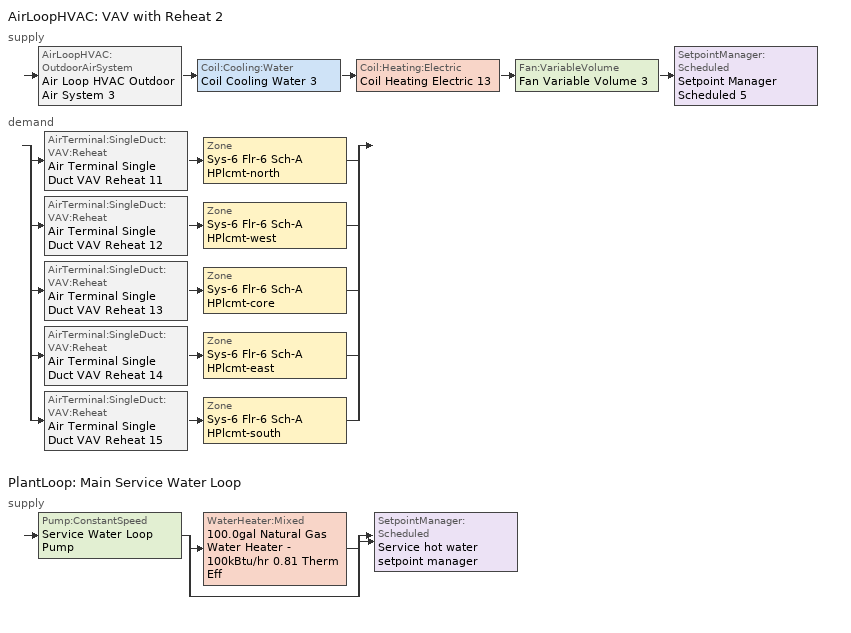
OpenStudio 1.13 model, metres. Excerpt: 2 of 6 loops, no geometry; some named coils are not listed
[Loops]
AirLoopHVAC 'VAV with Reheat 2'
 supply: AirLoopHVAC:OutdoorAirSystem 'Air Loop HVAC Outdoor Air System 3' > Coil:Cooling:Water 'Coil Cooling Water 3' > Coil:Heating:Electric 'Coil Heating Electric 13' > Fan:VariableVolume 'Fan Variable Volume 3' > SetpointManager:Scheduled 'Setpoint Manager Scheduled 5'
 demand: split
  | AirTerminal:SingleDuct:VAV:Reheat 'Air Terminal Single Duct VAV Reheat 11' > Zone 'Sys-6 Flr-6 Sch-A HPlcmt-north'
  | AirTerminal:SingleDuct:VAV:Reheat 'Air Terminal Single Duct VAV Reheat 12' > Zone 'Sys-6 Flr-6 Sch-A HPlcmt-west'
  | AirTerminal:SingleDuct:VAV:Reheat 'Air Terminal Single Duct VAV Reheat 13' > Zone 'Sys-6 Flr-6 Sch-A HPlcmt-core'
  | AirTerminal:SingleDuct:VAV:Reheat 'Air Terminal Single Duct VAV Reheat 14' > Zone 'Sys-6 Flr-6 Sch-A HPlcmt-east'
  | AirTerminal:SingleDuct:VAV:Reheat 'Air Terminal Single Duct VAV Reheat 15' > Zone 'Sys-6 Flr-6 Sch-A HPlcmt-south'
PlantLoop 'Main Service Water Loop'
 supply: Pump:ConstantSpeed 'Service Water Loop Pump' > split
  | WaterHeater:Mixed '100.0gal Natural Gas Water Heater - 100kBtu/hr 0.81 Therm Eff'
  | bypass
  join > SetpointManager:Scheduled 'Service hot water setpoint manager'
[Sizing:Zone] Zone Cooling Design Supply Air Temperature Input Method=SupplyAirTemperature; Zone Cooling Design Supply Air Temperature {C}=13; Zone Cooling Design Supply Air Temperature Difference {deltaC}=11.11; Zone Heating Design Supply Air Temperature Input Method=SupplyAirTemperature; Zone Heating Design Supply Air Temperature {C}=43; Zone Heating Design Supply Air Temperature Difference {deltaC}=11.11; Zone Cooling Design Supply Air Humidity Ratio {kg-H2O/kg-air}=0.0085; Zone Heating Design Supply Air Humidity Ratio {kg-H2O/kg-air}=0.008; Zone Heating Sizing Factor=1.3; Zone Cooling Sizing Factor=1.1; Cooling Design Air Flow Method=DesignDay; Heating Design Air Flow Method=DesignDay; Account for Dedicated Outdoor Air System=No; Dedicated Outdoor Air System Control Strategy=NeutralSupplyAir; Dedicated Outdoor Air Low Setpoint Temperature for Design {C}=autosize; Dedicated Outdoor Air High Setpoint Temperature for Design {C}=autosize
Sys-6 Flr-6 Sch-A HPlcmt-north; Sys-6 Flr-6 Sch-A HPlcmt-east; Sys-6 Flr-6 Sch-A HPlcmt-west; Sys-6 Flr-6 Sch-A HPlcmt-south; Sys-6 Flr-6 Sch-A HPlcmt-core
[Zone equipment]
Sys-6 Flr-6 Sch-A HPlcmt-north: Air Terminal Single Duct VAV Reheat 11, Zone HVAC Baseboard Convective Electric 11
Sys-6 Flr-6 Sch-A HPlcmt-east: Air Terminal Single Duct VAV Reheat 14, Zone HVAC Baseboard Convective Electric 14
Sys-6 Flr-6 Sch-A HPlcmt-west: Air Terminal Single Duct VAV Reheat 12, Zone HVAC Baseboard Convective Electric 12
Sys-6 Flr-6 Sch-A HPlcmt-south: Air Terminal Single Duct VAV Reheat 15, Zone HVAC Baseboard Convective Electric 15
Sys-6 Flr-6 Sch-A HPlcmt-core: Air Terminal Single Duct VAV Reheat 13, Zone HVAC Baseboard Convective Electric 13
[PlantLoop]
Main Service Water Loop: Maximum Loop Temperature {C}=60; Minimum Loop Temperature {C}=10; Plant Loop Volume {m3}=Autocalculate; Load Distribution Scheme=Optimal
[Sizing:Plant]
Main Service Water Loop: Loop Type=Heating; Design Loop Exit Temperature {C}=60; Loop Design Temperature Difference {deltaC}=5; Sizing Option=NonCoincident; Zone Timesteps in Averaging Window=1; Coincident Sizing Factor Mode=None
[Pump:ConstantSpeed]
Service Water Loop Pump: Rated Flow Rate {m3/s}=autosize; Rated Pump Head {Pa}=29891; Rated Power Consumption {W}=autosize; Motor Efficiency=1; Fraction of Motor Inefficiencies to Fluid Stream=0; Pump Control Type=Intermittent
[SetpointManager:Scheduled] Control Variable=Temperature
Name | Schedule
Setpoint Manager Scheduled 5 | Supply Air Temp 2
Service hot water setpoint manager | Service Water Loop Temp - 140F
[AirLoopHVAC]
VAV with Reheat 2: Availability Schedule=VAV with Reheat 2 Occ Sch; Availability Manager=Availability Manager Night Cycle 3; Design Supply Air Flow Rate {m3/s}=AutoSize
[Sizing:System]
VAV with Reheat 2: Type of Load to Size On=Sensible; Design Outdoor Air Flow Rate {m3/s}=1.19517; Minimum System Air Flow Ratio=0.3; Preheat Design Temperature {C}=7; Preheat Design Humidity Ratio {kg-H2O/kg-Air}=0.008; Precool Design Temperature {C}=13; Precool Design Humidity Ratio {kg-H2O/kg-Air}=0.008; Central Cooling Design Supply Air Temperature {C}=13; Central Heating Design Supply Air Temperature {C}=13.1; Sizing Option=NonCoincident; 100% Outdoor Air in Cooling=No; 100% Outdoor Air in Heating=No; Central Cooling Design Supply Air Humidity Ratio {kg-H2O/kg-Air}=0.0085; Central Heating Design Supply Air Humidity Ratio {kg-H2O/kg-Air}=0.008; Cooling Design Air Flow Method=DesignDay; Cooling Design Air Flow Rate {m3/s}=0; Heating Design Air Flow Method=DesignDay; Heating Design Air Flow Rate {m3/s}=0; System Outdoor Air Method=ZoneSum; Zone Maximum Outdoor Air Fraction=1; Cooling Supply Air Flow Rate Per Floor Area {m3/s-m2}=0.00996765; Cooling Fraction of Autosized Cooling Supply Air Flow Rate=1; Cooling Supply Air Flow Rate Per Unit Cooling Capacity {m3/s-W}=3.94755e-05; Heating Supply Air Flow Rate Per Floor Area {m3/s-m2}=0.00996765; Heating Fraction of Autosized Heating Supply Air Flow Rate=1; Heating Fraction of Autosized Cooling Supply Air Flow Rate=1; Heating Supply Air Flow Rate Per Unit Heating Capacity {m3/s-W}=3.15882e-05; Cooling Design Capacity Method=CoolingDesignCapacity; Cooling Design Capacity {W}=autosize; Cooling Design Capacity Per Floor Area {W/m2}=234.7; Fraction of Autosized Cooling Design Capacity=1; Heating Design Capacity Method=HeatingDesignCapacity; Heating Design Capacity {W}=autosize; Heating Design Capacity Per Floor Area {W/m2}=157; Fraction of Autosized Heating Design Capacity=1; Central Cooling Capacity Control Method=OnOff
[Fan:VariableVolume]
Fan Variable Volume 3: Availability Schedule=Always On Discrete; Fan Efficiency=0.549965; Pressure Rise {Pa}=1458.33; Maximum Flow Rate {m3/s}=Autosize; Fan Power Minimum Flow Rate Input Method=Fraction; Fan Power Minimum Flow Fraction=0.5; Fan Power Minimum Air Flow Rate {m3/s}=0; Motor Efficiency=0.8461; Motor In Airstream Fraction=1; Fan Power Coefficient 1=-4.1457; Fan Power Coefficient 2=16.803; Fan Power Coefficient 3=-19.471; Fan Power Coefficient 4=7.8488; Fan Power Coefficient 5=0
[Coil:Heating:Electric] Availability Schedule=Always On Discrete
Coil Heating Electric 13; Coil Heating Electric 14; Coil Heating Electric 15; Coil Heating Electric 16; Coil Heating Electric 17; Coil Heating Electric 18
[Controller:OutdoorAir]
Controller Outdoor Air 3: Minimum Outdoor Air Flow Rate {m3/s}=Autosize; Maximum Outdoor Air Flow Rate {m3/s}=Autosize; Economizer Control Type=DifferentialEnthalpy; Economizer Control Action Type=ModulateFlow; Lockout Type=NoLockout; Minimum Limit Type=FixedMinimum; Minimum Outdoor Air Schedule=VAV with Reheat 2 Occ Sch; Controller Mechanical Ventilation=Controller Mechanical Ventilation 3; High Humidity Control=No; Heat Recovery Bypass Control Type=BypassWhenWithinEconomizerLimits
[Controller:MechanicalVentilation]
Controller Mechanical Ventilation 3: Availability Schedule=Always On Discrete; System Outdoor Air Method=ZoneSum
[AirLoopHVAC:OutdoorAirSystem]
Air Loop HVAC Outdoor Air System 3: Controller=Controller Outdoor Air 3
[AirTerminal:SingleDuct:VAV:Reheat] Availability Schedule=Always On Discrete; Maximum Air Flow Rate {m3/s}=AutoSize; Zone Minimum Air Flow Input Method=FixedFlowRate; Maximum Hot Water or Steam Flow Rate {m3/s}=AutoSize; Minimum Hot Water or Steam Flow Rate {m3/s}=0; Convergence Tolerance=0.001; Damper Heating Action=Normal; Maximum Flow per Zone Floor Area During Reheat {m3/s-m2}=AutoSize; Maximum Flow Fraction During Reheat=AutoSize; Maximum Reheat Air Temperature {C}=43; Control For Outdoor Air=No
Name | Constant Minimum Air Flow Fraction | Fixed Minimum Air Flow Rate {m3/s} | Reheat Coil
Air Terminal Single Duct VAV Reheat 11 | 0.307995 | 0.414676 | Coil Heating Electric 14
Air Terminal Single Duct VAV Reheat 12 | 0.3 | 0.262507 | Coil Heating Electric 15
Air Terminal Single Duct VAV Reheat 13 | 0.464306 | 1.96707 | Coil Heating Electric 16
Air Terminal Single Duct VAV Reheat 14 | 0.3 | 0.262524 | Coil Heating Electric 17
Air Terminal Single Duct VAV Reheat 15 | 0.3 | 0.414676 | Coil Heating Electric 18
[ZoneHVAC:Baseboard:Convective:Electric] Availability Schedule=Always On Discrete; Nominal Capacity {W}=autosize; Efficiency=1
Zone HVAC Baseboard Convective Electric 11; Zone HVAC Baseboard Convective Electric 12; Zone HVAC Baseboard Convective Electric 13; Zone HVAC Baseboard Convective Electric 14; Zone HVAC Baseboard Convective Electric 15
[WaterHeater:Mixed]
100.0gal Natural Gas Water Heater - 100kBtu/hr 0.81 Therm Eff: Tank Volume {m3}=0.378541; Setpoint Temperature Schedule=Service Water Loop Temp - 140F; Deadband Temperature Difference {deltaC}=2; Maximum Temperature Limit {C}=82.2222; Heater Control Type=Cycle; Heater Maximum Capacity {W}=29307.1; Heater Fuel Type=NaturalGas; Heater Thermal Efficiency=0.8098; Part Load Factor Curve=SWH-EFFFPLR-NECB2011; Off Cycle Parasitic Fuel Consumption Rate {W}=1276.95; Off Cycle Parasitic Fuel Type=NaturalGas; Off Cycle Parasitic Heat Fraction to Tank=0.8; On Cycle Parasitic Fuel Consumption Rate {W}=1276.95; On Cycle Parasitic Fuel Type=NaturalGas; On Cycle Parasitic Heat Fraction to Tank=0; Ambient Temperature Indicator=Schedule; Ambient Temperature Schedule=Water Heater Ambient Temp Schedule - 70F; Off Cycle Loss Coefficient to Ambient Temperature {W/K}=7.38539; On Cycle Loss Coefficient to Ambient Temperature {W/K}=7.38539; Use Side Effectiveness=1; Source Side Effectiveness=1; Use Side Design Flow Rate {m3/s}=autosize; Source Side Design Flow Rate {m3/s}=autosize; Indirect Water Heating Recovery Time {hr}=1.5
[AvailabilityManager:NightCycle]
Availability Manager Night Cycle 3: Control Type=CycleOnAny; Thermostat Tolerance {deltaC}=1; Cycling Run Time {s}=3600
[Schedule:Ruleset]
Name | Default Day Schedule | Summer Design Day Schedule | Winter Design Day Schedule
Supply Air Temp 2 | Supply Air Temp Default 2
Service Water Loop Temp - 140F | Service Water Loop Temp - 140F Default
Water Heater Ambient Temp Schedule - 70F | Water Heater Ambient Temp Schedule - 70F Default
VAV with Reheat 2 Occ Sch | VAV with Reheat 2 Occ Sch Default | VAV with Reheat 2 Occ Sch Summer Design Day | VAV with Reheat 2 Occ Sch Winter Design Day
[Schedule:Day]
Supply Air Temp Default 2: 24, 0, 13
Service Water Loop Temp - 140F Default: 24, 0, 60
Water Heater Ambient Temp Schedule - 70F Default: 24, 0, 21.1111
VAV with Reheat 2 Occ Sch Default; VAV with Reheat 2 Occ Sch Winter Design Day; VAV with Reheat 2 Occ Sch Summer Design Day: 24, 0, 1
VAV with Reheat 2 Occ Sch Monday; VAV with Reheat 2 Occ Sch Tuesday; VAV with Reheat 2 Occ Sch Wednesday; VAV with Reheat 2 Occ Sch Thursday; VAV with Reheat 2 Occ Sch Friday: 8, 0, 0, 19, 0, 1, 24, 0, 0
VAV with Reheat 2 Occ Sch Saturday; VAV with Reheat 2 Occ Sch Sunday: 24, 0, 0
[Schedule:Rule] Schedule Ruleset=VAV with Reheat 2 Occ Sch; Date Specification Type=DateRange; Start Month=1; Start Day=1; End Month=12
VAV with Reheat 2 Occ Sch Monday Rule: Rule Order=6; Day Schedule=VAV with Reheat 2 Occ Sch Monday; Apply Monday=Yes; End Day=25
VAV with Reheat 2 Occ Sch Tuesday Rule: Rule Order=5; Day Schedule=VAV with Reheat 2 Occ Sch Tuesday; End Day=26; Apply Tuesday=Yes
VAV with Reheat 2 Occ Sch Wednesday Rule: Rule Order=4; Day Schedule=VAV with Reheat 2 Occ Sch Wednesday; End Day=27; Apply Wednesday=Yes
VAV with Reheat 2 Occ Sch Thursday Rule: Rule Order=3; Day Schedule=VAV with Reheat 2 Occ Sch Thursday; End Day=28; Apply Thursday=Yes
VAV with Reheat 2 Occ Sch Friday Rule: Rule Order=2; Day Schedule=VAV with Reheat 2 Occ Sch Friday; End Day=29; Apply Friday=Yes
VAV with Reheat 2 Occ Sch Saturday Rule: Rule Order=1; Day Schedule=VAV with Reheat 2 Occ Sch Saturday; End Day=30; Apply Saturday=Yes
VAV with Reheat 2 Occ Sch Sunday Rule: Rule Order=0; Day Schedule=VAV with Reheat 2 Occ Sch Sunday; End Day=31; Apply Sunday=Yes
[Schedule:Constant]
Always On Discrete: Value=1
[Curve:Cubic]
SWH-EFFFPLR-NECB2011: Coefficient1 Constant=0.7576; Coefficient2 x=1.0071; Coefficient3 x**2=-1.4443; Coefficient4 x**3=0.6844; Minimum Value of x=0; Maximum Value of x=1
